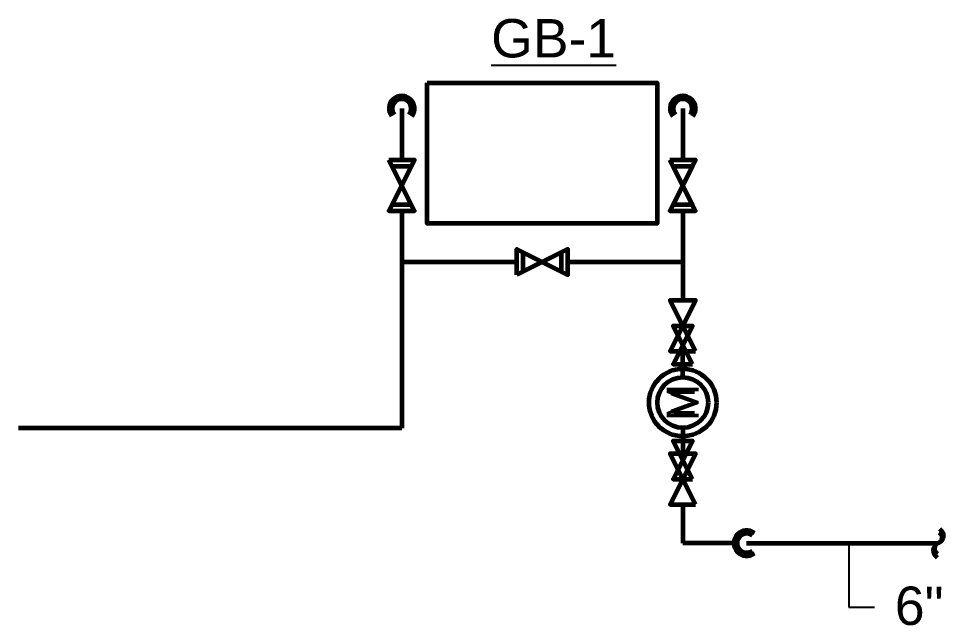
# Model space of a CAD drawing. Extents: x -14283 to 5366, y 666 to 2661.
# Drawn here: x 5076 to 5365.6, y 866.2 to 1056.2 of the extents above; entities that cross this region are included whole.
import ezdxf
from ezdxf.enums import TextEntityAlignment as Align

# ---------------------------------------------------------------- set-up
doc = ezdxf.new("R2010")
doc.units = 0
doc.header["$LTSCALE"] = 36
doc.header["$MEASUREMENT"] = 0
doc.layers.add('G-ANNO-TEXT', color=70, linetype='Continuous')
for name, color, linetype, lineweight in [('P-EQMT-N', 3, 'Continuous', 60), ('P-GAS-N', 3, 'Continuous', 60), ('P-GAS-N @ 128', 3, 'Continuous', 60), ('P-GAS-N @ 96', 3, 'Continuous', 60)]:
    doc.layers.add(name, color=color, linetype=linetype, lineweight=lineweight)
doc.styles.add('Arial', font='arial.ttf')
doc.dimstyles.new('Loop128', dxfattribs={"dimscale": 0, "dimtxt": 0.09375, "dimasz": 0.03125, "dimexe": 0.0625, "dimexo": 0.0625, "dimgap": 0.09375, "dimtad": 1, "dimdec": 4, "dimzin": 3, "dimdsep": 46, "dimlunit": 4, "dimtxsty": 'Arial', "dimblk": 'OBLIQUE', "dimcen": 0.09375, "dimdle": 0.0625, "dimclrd": 256, "dimclre": 256, "dimclrt": 256, "dimadec": 4, "dimazin": 0, "dimtfac": 0.8, "dimtdec": 4, "dimtix": 1, "dimtofl": 0, "dimtmove": 1, "dimatfit": 0, "dimldrblk": 'LeaderNoteBlock', "dimfxl": 1, "dimfrac": 1, "dimtolj": 1, "dimtzin": 0, "dimlwd": -1, "dimlwe": -1, "dimarcsym": 0})

# ---------------------------------------------------------------- blocks, each defined once
blk = doc.blocks.new('*U49')
at = {"linetype": 'Continuous'}
blk.add_arc((0, 0), 0.0311, 322.567, 217.433, dxfattribs=at)
blk = doc.blocks.new('*U51')
at = {"layer": 'P-GAS-N @ 128', "xscale": 128, "yscale": 128, "zscale": 128}
blk.add_blockref('*U49', (5196, 1028), dxfattribs=at)
at = {"layer": 'P-GAS-N @ 96', "xscale": 96, "yscale": 96, "zscale": 96}
blk.add_blockref('*U49', (5196, 1028), dxfattribs=at)
blk = doc.blocks.new('*U52')
at = {"layer": 'P-GAS-N @ 128', "xscale": 128, "yscale": 128, "zscale": 128}
blk.add_blockref('*U49', (5284, 1028), dxfattribs=at)
at = {"layer": 'P-GAS-N @ 96', "xscale": 96, "yscale": 96, "zscale": 96}
blk.add_blockref('*U49', (5284, 1028), dxfattribs=at)
blk = doc.blocks.new('PLMB BALL VALVES')
at = {"linetype": 'Continuous'}
blk.add_lwpolyline([(-0.0625, -0.03125), (-0.0625, 0.03125), (0.0625, -0.03125), (0.0625, 0.03125), (-0.0625, -0.03125)], dxfattribs=at)
blk = doc.blocks.new('*U53')
at = {"layer": 'P-GAS-N @ 128', "xscale": 128, "yscale": 128, "zscale": 128}
blk.add_blockref('PLMB BALL VALVES', (5240, 980), dxfattribs=at)
at = {"layer": 'P-GAS-N @ 96', "xscale": 96, "yscale": 96, "zscale": 96}
blk.add_blockref('PLMB BALL VALVES', (5240, 980), dxfattribs=at)
blk = doc.blocks.new('*U54')
at = {"layer": 'P-GAS-N @ 128', "xscale": 128, "yscale": 128, "zscale": 128, "rotation": 270}
blk.add_blockref('PLMB BALL VALVES', (5196, 1004), dxfattribs=at)
at = {"layer": 'P-GAS-N @ 96', "xscale": 96, "yscale": 96, "zscale": 96, "rotation": 270}
blk.add_blockref('PLMB BALL VALVES', (5196, 1004), dxfattribs=at)
blk = doc.blocks.new('*U55')
at = {"layer": 'P-GAS-N @ 128', "xscale": 128, "yscale": 128, "zscale": 128, "rotation": 270}
blk.add_blockref('PLMB BALL VALVES', (5284, 1004), dxfattribs=at)
at = {"layer": 'P-GAS-N @ 96', "xscale": 96, "yscale": 96, "zscale": 96, "rotation": 270}
blk.add_blockref('PLMB BALL VALVES', (5284, 1004), dxfattribs=at)
blk = doc.blocks.new('*U44')
at = {"linetype": 'Continuous'}
blk.add_arc((0, 0), 0.0311, 232.567, 127.433, dxfattribs=at)
blk = doc.blocks.new('*U56')
at = {"layer": 'P-GAS-N @ 128', "xscale": 128, "yscale": 128, "zscale": 128, "rotation": 180}
blk.add_blockref('*U44', (5304, 892), dxfattribs=at)
at = {"layer": 'P-GAS-N @ 96', "xscale": 96, "yscale": 96, "zscale": 96, "rotation": 180}
blk.add_blockref('*U44', (5304, 892), dxfattribs=at)
blk = doc.blocks.new('continuation')
blk.add_lwpolyline([(-0.0028, -0.0347, -0.625102), (0, 0, 0.625102), (0.0028, 0.0347)], format="xyb")
blk = doc.blocks.new('*U57')
at = {"layer": 'P-GAS-N @ 128', "xscale": 128, "yscale": 128, "zscale": 128, "rotation": 180}
blk.add_blockref('continuation', (5364, 892), dxfattribs=at)
at = {"layer": 'P-GAS-N @ 96', "xscale": 96, "yscale": 96, "zscale": 96, "rotation": 180}
blk.add_blockref('continuation', (5364, 892), dxfattribs=at)
blk = doc.blocks.new('_Oblique')
at = {"color": 0, "linetype": 'ByBlock', "lineweight": -2}
blk.add_line((-0.5, -0.5), (0.5, 0.5), dxfattribs=at)
blk = doc.blocks.new('LeaderNoteBlock')
blk.add_ellipse((0, 0), major_axis=(1, 0), ratio=0.25, start_param=5.387521, end_param=10.320443)
blk = doc.blocks.new('Meter')
at = {"linetype": 'Continuous'}
for p, q in [((-0.0825, 0), (-0.1246, 0)), ((0.0833, 0), (0.1254, 0))]:
    blk.add_line(p, q, dxfattribs=at)
for points in [[(-0.2496, -0.0313), (-0.1246, 0.0312), (-0.1246, -0.0313), (-0.2496, 0.0312), (-0.2496, -0.0313)], [(0.1254, -0.0313), (0.2504, 0.0312), (0.2504, -0.0313), (0.1254, 0.0312), (0.1254, -0.0313)]]:
    blk.add_lwpolyline(points, dxfattribs=at)
blk.add_circle((0, 0), 0.0825, dxfattribs=at)
at = {"linetype": 'Continuous', "style": 'Arial'}
blk.add_text('M', height=0.0781, dxfattribs=at).set_placement((0, 0), align=Align.MIDDLE)
blk = doc.blocks.new('*U58')
at = {"layer": 'P-GAS-N @ 128', "xscale": 128, "yscale": 128, "zscale": 128, "rotation": 90.00000000000001}
blk.add_blockref('Meter', (5284, 936), dxfattribs=at)
at = {"layer": 'P-GAS-N @ 96', "xscale": 96, "yscale": 96, "zscale": 96, "rotation": 90}
blk.add_blockref('Meter', (5284, 936), dxfattribs=at)

msp = doc.modelspace()

# ---------------------------------------------------------------- linework, layer by layer
at = {"layer": 'P-EQMT-N'}
msp.add_lwpolyline([(5204, 1036), (5276, 1036), (5276, 992), (5204, 992)], close=True, dxfattribs=at)
at = {"layer": 'P-GAS-N'}
for p, q in [((5196, 1028), (5196, 1012)), ((5284, 1028), (5284, 1012)), ((5196, 996), (5196, 928)), ((5284, 996), (5284, 968)), ((5196, 980), (5232, 980)), ((5248, 980), (5284, 980)), ((5196, 928), (5076, 928)), ((5284, 904), (5284, 892)), ((5300, 892), (5284, 892)), ((5304, 892), (5364, 892))]:
    msp.add_line(p, q, dxfattribs=at)

# ---------------------------------------------------------------- block references
for name in ['*U51', '*U52', '*U54', '*U55', '*U53', '*U58', '*U56', '*U57']:
    msp.add_blockref(name, (0, 0), dxfattribs=at)

# ---------------------------------------------------------------- texts
at = {"layer": 'G-ANNO-TEXT', "char_height": 12, "attachment_point": 1, "style": 'Arial'}
for s, insert, width in [('{\\LGB-1}', (5224, 1056), 24), ('6"', (5350.4, 878.4), 25.6)]:
    msp.add_mtext(s, dxfattribs=dict(at, insert=insert, width=width))

# ---------------------------------------------------------------- leaders
at = {"layer": 'G-ANNO-TEXT'}
msp.add_leader([(5336, 892), (5336, 872), (5344, 872)], dimstyle='Loop128', override={"dimscale": 0}, dxfattribs=at)

doc.saveas('drawing.dxf')
